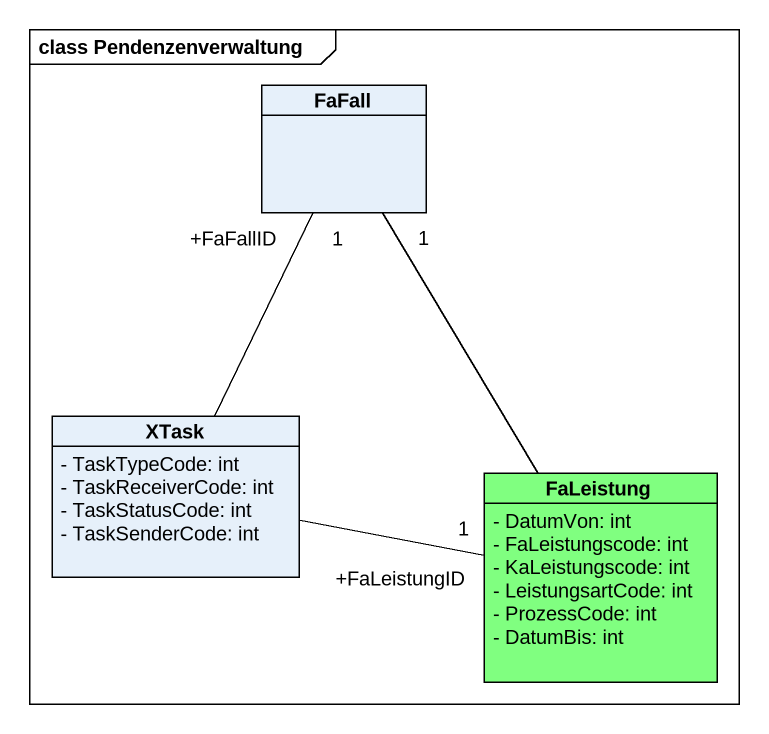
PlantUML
@startuml
mainframe class Pendenzenverwaltung
hide circle
hide empty members
skinparam classAttributeIconSize 0
class FaFall
class XTask {
  - TaskTypeCode: int
  - TaskReceiverCode: int
  - TaskStatusCode: int
  - TaskSenderCode: int
}
class FaLeistung #80FF80 {
  - DatumVon: int
  - FaLeistungscode: int
  - KaLeistungscode: int
  - LeistungsartCode: int
  - ProzessCode: int
  - DatumBis: int
}
FaFall "1" -- FaLeistung
XTask -up- "+FaFallID\n1" FaFall
XTask -right- "+FaLeistungID\n1" FaLeistung
@enduml
